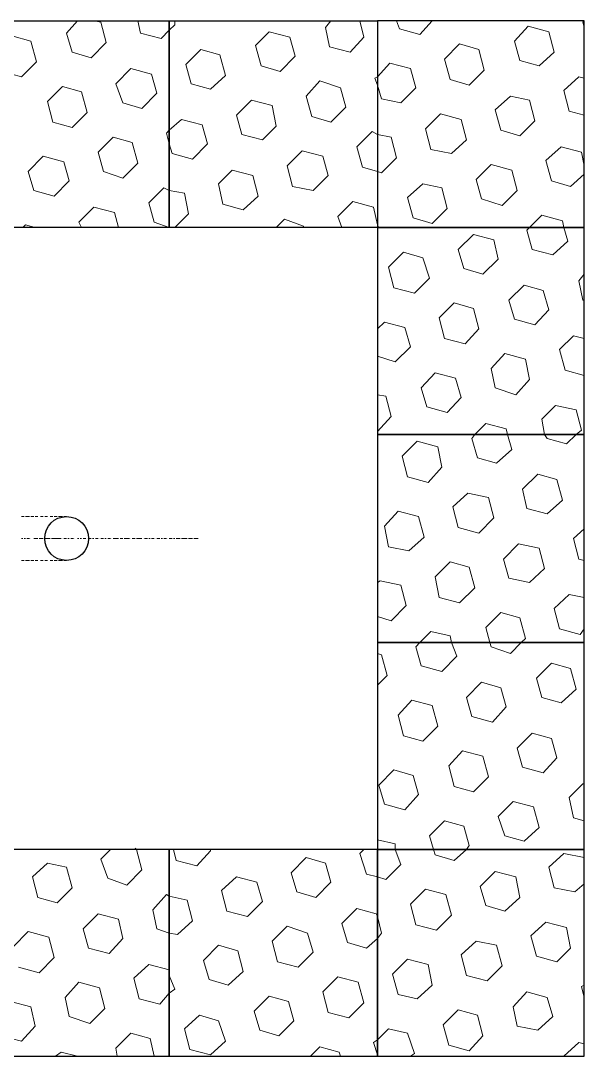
# Model space of a CAD drawing. Header units: millimetres. Extents: x 2928 to 3112, y 1220 to 1280.
# Drawn here: x 3099 to 3100.361, y 1260.737 to 1263.237 of the extents above; entities that cross this region are included whole.
import ezdxf

# ---------------------------------------------------------------- set-up
doc = ezdxf.new("R2010")
doc.units = ezdxf.units.MM

msp = doc.modelspace()

# ---------------------------------------------------------------- linework, layer by layer
at = {"color": 7, "linetype": 'Continuous', "lineweight": -2, "true_color": 0x000007}
for points in [[(3098.85953, 1263.23736), (3099.35903, 1263.23736), (3099.35903, 1262.73786), (3098.85953, 1262.73786)], [(3099.35903, 1263.23736), (3099.86185, 1263.23736), (3099.86185, 1262.73786), (3099.35903, 1262.73786)], [(3099.86185, 1262.73786), (3100.36135, 1262.73786), (3100.36135, 1263.23736), (3099.86185, 1263.23736)], [(3099.86185, 1262.23835), (3100.36135, 1262.23835), (3100.36135, 1262.73786), (3099.86185, 1262.73786)], [(3099.86185, 1261.73554), (3100.36135, 1261.73554), (3100.36135, 1262.23835), (3099.86185, 1262.23835)], [(3099.86185, 1261.23604), (3100.36135, 1261.23604), (3100.36135, 1261.73554), (3099.86185, 1261.73554)], [(3098.85953, 1260.73653), (3099.35903, 1260.73653), (3099.35903, 1261.23604), (3098.85953, 1261.23604)], [(3099.35903, 1260.73653), (3099.86185, 1260.73653), (3099.86185, 1261.23604), (3099.35903, 1261.23604)], [(3099.86185, 1260.73653), (3100.36135, 1260.73653), (3100.36135, 1261.23604), (3099.86185, 1261.23604)]]:
    msp.add_lwpolyline(points, close=True, dxfattribs=at)
at = {"color": 9, "linetype": 'Continuous', "lineweight": 5, "true_color": 0xbababa}
for points in [[(3099.11093, 1263.20759), (3099.1374, 1263.23736), (3099.1374, 1263.23736)], [(3099.19363, 1263.23405), (3099.17709, 1263.23736), (3099.17709, 1263.23736)], [(3099.20687, 1263.18443), (3099.19363, 1263.23405), (3099.19363, 1263.23405)], [(3099.28957, 1263.20759), (3099.28295, 1263.23736), (3099.28295, 1263.23736)], [(3099.35903, 1263.21421), (3099.37226, 1263.22744), (3099.37226, 1263.22744)], [(3099.37226, 1263.22744), (3099.37226, 1263.23736), (3099.37226, 1263.23736)], [(3099.73614, 1263.22082), (3099.74937, 1263.23736), (3099.74937, 1263.23736)], [(3099.74607, 1263.17451), (3099.73614, 1263.22082), (3099.73614, 1263.22082)], [(3099.82877, 1263.19767), (3099.81884, 1263.23736), (3099.81884, 1263.23736)], [(3099.91477, 1263.21751), (3099.90816, 1263.23736), (3099.90816, 1263.23736)], [(3099.96439, 1263.20428), (3099.99416, 1263.23736), (3099.99416, 1263.23736)], [(3100.19264, 1263.18774), (3100.22572, 1263.22413), (3100.22572, 1263.22413)], [(3100.27534, 1263.2109), (3100.22572, 1263.22413), (3100.22572, 1263.22413)], [(3100.35804, 1263.23405), (3100.36135, 1263.23736), (3100.36135, 1263.23736)], [(3100.36135, 1263.22082), (3100.35804, 1263.23405), (3100.35804, 1263.23405)], [(3099.02493, 1263.18774), (3098.97862, 1263.20097), (3098.97862, 1263.20097)], [(3099.12417, 1263.16128), (3099.11093, 1263.20759), (3099.11093, 1263.20759)], [(3099.33919, 1263.19436), (3099.28957, 1263.20759), (3099.28957, 1263.20759)], [(3099.33919, 1263.19436), (3099.35903, 1263.21421), (3099.35903, 1263.21421)], [(3099.56744, 1263.17782), (3099.60052, 1263.2109), (3099.60052, 1263.2109)], [(3099.65013, 1263.19767), (3099.60052, 1263.2109), (3099.60052, 1263.2109)], [(3099.66337, 1263.15135), (3099.65013, 1263.19767), (3099.65013, 1263.19767)], [(3099.79569, 1263.16128), (3099.82877, 1263.19767), (3099.82877, 1263.19767)], [(3099.96439, 1263.20428), (3099.91477, 1263.21751), (3099.91477, 1263.21751)], [(3100.28857, 1263.16128), (3100.27534, 1263.2109), (3100.27534, 1263.2109)], [(3099.03816, 1263.13812), (3099.02493, 1263.18774), (3099.02493, 1263.18774)], [(3099.17048, 1263.14805), (3099.20687, 1263.18443), (3099.20687, 1263.18443)], [(3099.58067, 1263.1282), (3099.56744, 1263.17782), (3099.56744, 1263.17782)], [(3099.79569, 1263.16128), (3099.74607, 1263.17451), (3099.74607, 1263.17451)], [(3100.02394, 1263.14474), (3100.06032, 1263.18113), (3100.06032, 1263.18113)], [(3100.10664, 1263.16789), (3100.06032, 1263.18113), (3100.06032, 1263.18113)], [(3100.20587, 1263.14143), (3100.19264, 1263.18774), (3100.19264, 1263.18774)], [(3099.17048, 1263.14805), (3099.12417, 1263.16128), (3099.12417, 1263.16128)], [(3099.39873, 1263.13151), (3099.43512, 1263.16789), (3099.43512, 1263.16789)], [(3099.48143, 1263.15466), (3099.43512, 1263.16789), (3099.43512, 1263.16789)], [(3099.49466, 1263.10504), (3099.48143, 1263.15466), (3099.48143, 1263.15466)], [(3099.62698, 1263.11497), (3099.66337, 1263.15135), (3099.66337, 1263.15135)], [(3100.03717, 1263.09512), (3100.02394, 1263.14474), (3100.02394, 1263.14474)], [(3100.11987, 1263.11827), (3100.10664, 1263.16789), (3100.10664, 1263.16789)], [(3100.25219, 1263.1282), (3100.28857, 1263.16128), (3100.28857, 1263.16128)], [(3099.00177, 1263.10173), (3099.03816, 1263.13812), (3099.03816, 1263.13812)], [(3099.23002, 1263.08519), (3099.26641, 1263.12158), (3099.26641, 1263.12158)], [(3099.31603, 1263.10835), (3099.26641, 1263.12158), (3099.26641, 1263.12158)], [(3099.41196, 1263.08519), (3099.39873, 1263.13151), (3099.39873, 1263.13151)], [(3099.62698, 1263.11497), (3099.58067, 1263.1282), (3099.58067, 1263.1282)], [(3099.86185, 1263.10173), (3099.89162, 1263.13481), (3099.89162, 1263.13481)], [(3099.94124, 1263.12158), (3099.89162, 1263.13481), (3099.89162, 1263.13481)], [(3099.95447, 1263.07527), (3099.94124, 1263.12158), (3099.94124, 1263.12158)], [(3100.25219, 1263.1282), (3100.20587, 1263.14143), (3100.20587, 1263.14143)], [(3099.00177, 1263.10173), (3098.95546, 1263.11497), (3098.95546, 1263.11497)], [(3099.32926, 1263.06204), (3099.31603, 1263.10835), (3099.31603, 1263.10835)], [(3099.45827, 1263.07196), (3099.49466, 1263.10504), (3099.49466, 1263.10504)], [(3099.85523, 1263.09843), (3099.86185, 1263.10173), (3099.86185, 1263.10173)], [(3099.86185, 1263.08189), (3099.85523, 1263.09843), (3099.85523, 1263.09843)], [(3100.08348, 1263.08189), (3100.03717, 1263.09512), (3100.03717, 1263.09512)], [(3100.08348, 1263.08189), (3100.11987, 1263.11827), (3100.11987, 1263.11827)], [(3100.31173, 1263.06865), (3100.34812, 1263.10173), (3100.34812, 1263.10173)], [(3100.36135, 1263.09843), (3100.34812, 1263.10173), (3100.34812, 1263.10173)], [(3099.06462, 1263.04219), (3099.10101, 1263.07858), (3099.10101, 1263.07858)], [(3099.14732, 1263.06535), (3099.10101, 1263.07858), (3099.10101, 1263.07858)], [(3099.24656, 1263.03888), (3099.23002, 1263.08519), (3099.23002, 1263.08519)], [(3099.45827, 1263.07196), (3099.41196, 1263.08519), (3099.41196, 1263.08519)], [(3099.68983, 1263.05542), (3099.72291, 1263.09181), (3099.72291, 1263.09181)], [(3099.77253, 1263.07527), (3099.72291, 1263.09181), (3099.72291, 1263.09181)], [(3099.78576, 1263.02896), (3099.77253, 1263.07527), (3099.77253, 1263.07527)], [(3099.87177, 1263.04881), (3099.86185, 1263.08189), (3099.86185, 1263.08189)], [(3099.91808, 1263.03888), (3099.95447, 1263.07527), (3099.95447, 1263.07527)], [(3099.16055, 1263.01573), (3099.14732, 1263.06535), (3099.14732, 1263.06535)], [(3099.29287, 1263.02565), (3099.32926, 1263.06204), (3099.32926, 1263.06204)], [(3099.52112, 1263.00911), (3099.55751, 1263.0455), (3099.55751, 1263.0455)], [(3099.60713, 1263.03227), (3099.55751, 1263.0455), (3099.55751, 1263.0455)], [(3099.70306, 1263.0058), (3099.68983, 1263.05542), (3099.68983, 1263.05542)], [(3099.91808, 1263.03888), (3099.87177, 1263.04881), (3099.87177, 1263.04881)], [(3100.14633, 1263.02234), (3100.18272, 1263.05542), (3100.18272, 1263.05542)], [(3100.22903, 1263.0455), (3100.18272, 1263.05542), (3100.18272, 1263.05542)], [(3100.24226, 1262.99588), (3100.22903, 1263.0455), (3100.22903, 1263.0455)], [(3100.32496, 1263.01904), (3100.31173, 1263.06865), (3100.31173, 1263.06865)], [(3099.07785, 1262.99257), (3099.06462, 1263.04219), (3099.06462, 1263.04219)], [(3099.29287, 1263.02565), (3099.24656, 1263.03888), (3099.24656, 1263.03888)], [(3099.61706, 1262.98265), (3099.60713, 1263.03227), (3099.60713, 1263.03227)], [(3099.74937, 1262.99257), (3099.78576, 1263.02896), (3099.78576, 1263.02896)], [(3100.15956, 1262.97272), (3100.14633, 1263.02234), (3100.14633, 1263.02234)], [(3099.12417, 1262.97934), (3099.16055, 1263.01573), (3099.16055, 1263.01573)], [(3099.35903, 1262.97272), (3099.3888, 1262.99919), (3099.3888, 1262.99919)], [(3099.43842, 1262.98596), (3099.3888, 1262.99919), (3099.3888, 1262.99919)], [(3099.53436, 1262.9628), (3099.52112, 1263.00911), (3099.52112, 1263.00911)], [(3099.74937, 1262.99257), (3099.70306, 1263.0058), (3099.70306, 1263.0058)], [(3099.97762, 1262.97603), (3100.01401, 1263.01242), (3100.01401, 1263.01242)], [(3100.06363, 1262.99919), (3100.01401, 1263.01242), (3100.01401, 1263.01242)], [(3100.07686, 1262.94957), (3100.06363, 1262.99919), (3100.06363, 1262.99919)], [(3100.20587, 1262.95949), (3100.24226, 1262.99588), (3100.24226, 1262.99588)], [(3100.36135, 1263.00911), (3100.32496, 1263.01904), (3100.32496, 1263.01904)], [(3099.12417, 1262.97934), (3099.07785, 1262.99257), (3099.07785, 1262.99257)], [(3099.35242, 1262.96611), (3099.35903, 1262.97272), (3099.35903, 1262.97272)], [(3099.45166, 1262.93964), (3099.43842, 1262.98596), (3099.43842, 1262.98596)], [(3099.58398, 1262.94957), (3099.61706, 1262.98265), (3099.61706, 1262.98265)], [(3099.81223, 1262.93303), (3099.84861, 1262.96942), (3099.84861, 1262.96942)], [(3099.86185, 1262.9628), (3099.84861, 1262.96942), (3099.84861, 1262.96942)], [(3099.99086, 1262.92641), (3099.97762, 1262.97603), (3099.97762, 1262.97603)], [(3100.20587, 1262.95949), (3100.15956, 1262.97272), (3100.15956, 1262.97272)], [(3099.18702, 1262.9198), (3099.22341, 1262.95618), (3099.22341, 1262.95618)], [(3099.26972, 1262.94295), (3099.22341, 1262.95618), (3099.22341, 1262.95618)], [(3099.35903, 1262.93964), (3099.35242, 1262.96611), (3099.35242, 1262.96611)], [(3099.58398, 1262.94957), (3099.53436, 1262.9628), (3099.53436, 1262.9628)], [(3099.89493, 1262.95618), (3099.86185, 1262.9628), (3099.86185, 1262.9628)], [(3099.90816, 1262.90656), (3099.89493, 1262.95618), (3099.89493, 1262.95618)], [(3100.04048, 1262.91649), (3100.07686, 1262.94957), (3100.07686, 1262.94957)], [(3099.20025, 1262.87348), (3099.18702, 1262.9198), (3099.18702, 1262.9198)], [(3099.28295, 1262.89333), (3099.26972, 1262.94295), (3099.26972, 1262.94295)], [(3099.36565, 1262.91649), (3099.35903, 1262.93964), (3099.35903, 1262.93964)], [(3099.41527, 1262.90326), (3099.45166, 1262.93964), (3099.45166, 1262.93964)], [(3099.64352, 1262.88672), (3099.67991, 1262.9231), (3099.67991, 1262.9231)], [(3099.72953, 1262.90987), (3099.67991, 1262.9231), (3099.67991, 1262.9231)], [(3099.82546, 1262.88341), (3099.81223, 1262.93303), (3099.81223, 1262.93303)], [(3100.04048, 1262.91649), (3099.99086, 1262.92641), (3099.99086, 1262.92641)], [(3100.26873, 1262.89995), (3100.30511, 1262.93303), (3100.30511, 1262.93303)], [(3100.35473, 1262.9198), (3100.30511, 1262.93303), (3100.30511, 1262.93303)], [(3100.36135, 1262.88672), (3100.35473, 1262.9198), (3100.35473, 1262.9198)], [(3099.01831, 1262.87348), (3099.0547, 1262.90987), (3099.0547, 1262.90987)], [(3099.10432, 1262.89664), (3099.0547, 1262.90987), (3099.0547, 1262.90987)], [(3099.11755, 1262.85033), (3099.10432, 1262.89664), (3099.10432, 1262.89664)], [(3099.41527, 1262.90326), (3099.36565, 1262.91649), (3099.36565, 1262.91649)], [(3099.74276, 1262.86356), (3099.72953, 1262.90987), (3099.72953, 1262.90987)], [(3099.87177, 1262.87018), (3099.90816, 1262.90656), (3099.90816, 1262.90656)], [(3100.28196, 1262.85033), (3100.26873, 1262.89995), (3100.26873, 1262.89995)], [(3099.03154, 1262.82717), (3099.01831, 1262.87348), (3099.01831, 1262.87348)], [(3099.24656, 1262.85694), (3099.20025, 1262.87348), (3099.20025, 1262.87348)], [(3099.24656, 1262.85694), (3099.28295, 1262.89333), (3099.28295, 1262.89333)], [(3099.47812, 1262.84371), (3099.5112, 1262.87679), (3099.5112, 1262.87679)], [(3099.56082, 1262.86356), (3099.5112, 1262.87679), (3099.5112, 1262.87679)], [(3099.65675, 1262.8371), (3099.64352, 1262.88672), (3099.64352, 1262.88672)], [(3099.86185, 1262.87348), (3099.82546, 1262.88341), (3099.82546, 1262.88341)], [(3099.87177, 1262.87018), (3099.86185, 1262.87348), (3099.86185, 1262.87348)], [(3100.10002, 1262.85364), (3100.13641, 1262.89002), (3100.13641, 1262.89002)], [(3100.18603, 1262.87679), (3100.13641, 1262.89002), (3100.13641, 1262.89002)], [(3100.19926, 1262.82717), (3100.18603, 1262.87679), (3100.18603, 1262.87679)], [(3099.08116, 1262.81394), (3099.11755, 1262.85033), (3099.11755, 1262.85033)], [(3099.57405, 1262.81394), (3099.56082, 1262.86356), (3099.56082, 1262.86356)], [(3099.70637, 1262.82717), (3099.74276, 1262.86356), (3099.74276, 1262.86356)], [(3100.11325, 1262.80732), (3100.10002, 1262.85364), (3100.10002, 1262.85364)], [(3100.32827, 1262.8371), (3100.28196, 1262.85033), (3100.28196, 1262.85033)], [(3100.32827, 1262.8371), (3100.36135, 1262.86687), (3100.36135, 1262.86687)], [(3099.08116, 1262.81394), (3099.03154, 1262.82717), (3099.03154, 1262.82717)], [(3099.30941, 1262.7974), (3099.3458, 1262.83379), (3099.3458, 1262.83379)], [(3099.35903, 1262.82717), (3099.3458, 1262.83379), (3099.3458, 1262.83379)], [(3099.39542, 1262.82056), (3099.35903, 1262.82717), (3099.35903, 1262.82717)], [(3099.40534, 1262.77094), (3099.39542, 1262.82056), (3099.39542, 1262.82056)], [(3099.48804, 1262.79409), (3099.47812, 1262.84371), (3099.47812, 1262.84371)], [(3099.70637, 1262.82717), (3099.65675, 1262.8371), (3099.65675, 1262.8371)], [(3099.93462, 1262.81063), (3099.97101, 1262.84371), (3099.97101, 1262.84371)], [(3100.01732, 1262.83379), (3099.97101, 1262.84371), (3099.97101, 1262.84371)], [(3100.03055, 1262.78417), (3100.01732, 1262.83379), (3100.01732, 1262.83379)], [(3100.16287, 1262.79078), (3100.19926, 1262.82717), (3100.19926, 1262.82717)], [(3099.32265, 1262.75109), (3099.30941, 1262.7974), (3099.30941, 1262.7974)], [(3099.53766, 1262.78086), (3099.57405, 1262.81394), (3099.57405, 1262.81394)], [(3099.76591, 1262.76432), (3099.8023, 1262.80071), (3099.8023, 1262.80071)], [(3099.85192, 1262.78748), (3099.8023, 1262.80071), (3099.8023, 1262.80071)], [(3099.94785, 1262.76101), (3099.93462, 1262.81063), (3099.93462, 1262.81063)], [(3100.16287, 1262.79078), (3100.11325, 1262.80732), (3100.11325, 1262.80732)], [(3099.14071, 1262.75109), (3099.17709, 1262.78748), (3099.17709, 1262.78748)], [(3099.22671, 1262.77425), (3099.17709, 1262.78748), (3099.17709, 1262.78748)], [(3099.23664, 1262.73786), (3099.22671, 1262.77425), (3099.22671, 1262.77425)], [(3099.37226, 1262.73786), (3099.40534, 1262.77094), (3099.40534, 1262.77094)], [(3099.53766, 1262.78086), (3099.48804, 1262.79409), (3099.48804, 1262.79409)], [(3099.86185, 1262.74447), (3099.85192, 1262.78748), (3099.85192, 1262.78748)], [(3099.99416, 1262.74778), (3100.03055, 1262.78417), (3100.03055, 1262.78417)], [(3099.00508, 1262.73786), (3099.0117, 1262.74447), (3099.0117, 1262.74447)], [(3099.03485, 1262.73786), (3099.0117, 1262.74447), (3099.0117, 1262.74447)], [(3099.14732, 1262.73786), (3099.14071, 1262.75109), (3099.14071, 1262.75109)], [(3099.35903, 1262.73786), (3099.32265, 1262.75109), (3099.32265, 1262.75109)], [(3099.61706, 1262.73786), (3099.6369, 1262.75771), (3099.6369, 1262.75771)], [(3099.68321, 1262.74117), (3099.6369, 1262.75771), (3099.6369, 1262.75771)], [(3099.77584, 1262.73786), (3099.76591, 1262.76432), (3099.76591, 1262.76432)], [(3099.86515, 1262.73786), (3099.86185, 1262.74447), (3099.86185, 1262.74447)], [(3099.99416, 1262.74778), (3099.94785, 1262.76101), (3099.94785, 1262.76101)], [(3100.22903, 1262.73786), (3100.2588, 1262.76763), (3100.2588, 1262.76763)], [(3100.30842, 1262.7544), (3100.2588, 1262.76763), (3100.2588, 1262.76763)], [(3100.31173, 1262.73786), (3100.30842, 1262.7544), (3100.30842, 1262.7544)], [(3099.36896, 1262.73786), (3099.35903, 1262.73786), (3099.35903, 1262.73786)], [(3099.68321, 1262.73786), (3099.68321, 1262.74117), (3099.68321, 1262.74117)], [(3099.86185, 1262.73786), (3099.85854, 1262.73786), (3099.85854, 1262.73786)], [(3099.86185, 1262.73786), (3099.86515, 1262.73786), (3099.86515, 1262.73786)], [(3100.05702, 1262.68493), (3100.0934, 1262.72132), (3100.0934, 1262.72132)], [(3100.14302, 1262.70809), (3100.0934, 1262.72132), (3100.0934, 1262.72132)], [(3100.22241, 1262.73124), (3100.22903, 1262.73786), (3100.22903, 1262.73786)], [(3100.23565, 1262.68493), (3100.22241, 1262.73124), (3100.22241, 1262.73124)], [(3100.32165, 1262.70478), (3100.31173, 1262.73786), (3100.31173, 1262.73786)], [(3100.15295, 1262.66177), (3100.14302, 1262.70809), (3100.14302, 1262.70809)], [(3100.28527, 1262.6717), (3100.32165, 1262.70478), (3100.32165, 1262.70478)], [(3099.88831, 1262.64193), (3099.9247, 1262.67831), (3099.9247, 1262.67831)], [(3099.97101, 1262.66508), (3099.9247, 1262.67831), (3099.9247, 1262.67831)], [(3100.07025, 1262.63862), (3100.05702, 1262.68493), (3100.05702, 1262.68493)], [(3100.28527, 1262.6717), (3100.23565, 1262.68493), (3100.23565, 1262.68493)], [(3099.98755, 1262.61546), (3099.97101, 1262.66508), (3099.97101, 1262.66508)], [(3100.11656, 1262.62539), (3100.15295, 1262.66177), (3100.15295, 1262.66177)], [(3099.90154, 1262.59231), (3099.88831, 1262.64193), (3099.88831, 1262.64193)], [(3100.11656, 1262.62539), (3100.07025, 1262.63862), (3100.07025, 1262.63862)], [(3100.34812, 1262.60885), (3100.36135, 1262.62539), (3100.36135, 1262.62539)], [(3099.95116, 1262.57907), (3099.98755, 1262.61546), (3099.98755, 1262.61546)], [(3100.17941, 1262.56253), (3100.2158, 1262.59892), (3100.2158, 1262.59892)], [(3100.26211, 1262.58569), (3100.2158, 1262.59892), (3100.2158, 1262.59892)], [(3100.35804, 1262.56253), (3100.34812, 1262.60885), (3100.34812, 1262.60885)], [(3099.95116, 1262.57907), (3099.90154, 1262.59231), (3099.90154, 1262.59231)], [(3100.27534, 1262.53938), (3100.26211, 1262.58569), (3100.26211, 1262.58569)], [(3100.0107, 1262.51953), (3100.04709, 1262.55592), (3100.04709, 1262.55592)], [(3100.0934, 1262.54269), (3100.04709, 1262.55592), (3100.04709, 1262.55592)], [(3100.19264, 1262.51622), (3100.17941, 1262.56253), (3100.17941, 1262.56253)], [(3100.36135, 1262.56253), (3100.35804, 1262.56253), (3100.35804, 1262.56253)], [(3100.02394, 1262.46991), (3100.0107, 1262.51953), (3100.0107, 1262.51953)], [(3100.10664, 1262.49307), (3100.0934, 1262.54269), (3100.0934, 1262.54269)], [(3100.24226, 1262.50299), (3100.27534, 1262.53938), (3100.27534, 1262.53938)], [(3099.86185, 1262.49307), (3099.87839, 1262.50961), (3099.87839, 1262.50961)], [(3099.928, 1262.49637), (3099.87839, 1262.50961), (3099.87839, 1262.50961)], [(3099.94124, 1262.45006), (3099.928, 1262.49637), (3099.928, 1262.49637)], [(3100.24226, 1262.50299), (3100.19264, 1262.51622), (3100.19264, 1262.51622)], [(3100.07356, 1262.45668), (3100.02394, 1262.46991), (3100.02394, 1262.46991)], [(3100.07356, 1262.45668), (3100.10664, 1262.49307), (3100.10664, 1262.49307)], [(3100.30181, 1262.44345), (3100.33489, 1262.47653), (3100.33489, 1262.47653)], [(3100.36135, 1262.46991), (3100.33489, 1262.47653), (3100.33489, 1262.47653)], [(3099.90485, 1262.41368), (3099.94124, 1262.45006), (3099.94124, 1262.45006)], [(3099.90485, 1262.41368), (3099.86185, 1262.42691), (3099.86185, 1262.42691)], [(3100.13641, 1262.39714), (3100.16949, 1262.43352), (3100.16949, 1262.43352)], [(3100.21911, 1262.42029), (3100.16949, 1262.43352), (3100.16949, 1262.43352)], [(3100.22903, 1262.37067), (3100.21911, 1262.42029), (3100.21911, 1262.42029)], [(3100.31504, 1262.39383), (3100.30181, 1262.44345), (3100.30181, 1262.44345)], [(3100.14633, 1262.35082), (3100.13641, 1262.39714), (3100.13641, 1262.39714)], [(3099.9677, 1262.35082), (3100.00078, 1262.38721), (3100.00078, 1262.38721)], [(3100.0504, 1262.37398), (3100.00078, 1262.38721), (3100.00078, 1262.38721)], [(3100.06363, 1262.32767), (3100.0504, 1262.37398), (3100.0504, 1262.37398)], [(3100.19595, 1262.33428), (3100.22903, 1262.37067), (3100.22903, 1262.37067)], [(3100.36135, 1262.3806), (3100.31504, 1262.39383), (3100.31504, 1262.39383)], [(3099.98093, 1262.30451), (3099.9677, 1262.35082), (3099.9677, 1262.35082)], [(3100.19595, 1262.33428), (3100.14633, 1262.35082), (3100.14633, 1262.35082)], [(3099.88169, 1262.33098), (3099.86185, 1262.33428), (3099.86185, 1262.33428)], [(3099.89493, 1262.28136), (3099.88169, 1262.33098), (3099.88169, 1262.33098)], [(3100.03055, 1262.29128), (3100.06363, 1262.32767), (3100.06363, 1262.32767)], [(3100.03055, 1262.29128), (3099.98093, 1262.30451), (3099.98093, 1262.30451)], [(3100.2588, 1262.27474), (3100.29188, 1262.30782), (3100.29188, 1262.30782)], [(3100.3415, 1262.2979), (3100.29188, 1262.30782), (3100.29188, 1262.30782)], [(3100.35473, 1262.24828), (3100.3415, 1262.2979), (3100.3415, 1262.2979)], [(3099.86185, 1262.24497), (3099.89493, 1262.28136), (3099.89493, 1262.28136)], [(3100.26542, 1262.23835), (3100.2588, 1262.27474), (3100.2588, 1262.27474)], [(3100.09671, 1262.23835), (3100.12318, 1262.26482), (3100.12318, 1262.26482)], [(3100.1728, 1262.25158), (3100.12318, 1262.26482), (3100.12318, 1262.26482)], [(3100.1761, 1262.23835), (3100.1728, 1262.25158), (3100.1728, 1262.25158)], [(3100.3415, 1262.23835), (3100.35473, 1262.24828), (3100.35473, 1262.24828)], [(3099.92139, 1262.18543), (3099.95778, 1262.22181), (3099.95778, 1262.22181)], [(3100.0074, 1262.20858), (3099.95778, 1262.22181), (3099.95778, 1262.22181)], [(3100.0901, 1262.22843), (3100.09671, 1262.23835), (3100.09671, 1262.23835)], [(3100.10333, 1262.18212), (3100.0901, 1262.22843), (3100.0901, 1262.22843)], [(3100.18603, 1262.20197), (3100.1761, 1262.23835), (3100.1761, 1262.23835)], [(3100.27203, 1262.22843), (3100.26542, 1262.23835), (3100.26542, 1262.23835)], [(3100.31835, 1262.2152), (3100.27203, 1262.22843), (3100.27203, 1262.22843)], [(3100.31835, 1262.2152), (3100.3415, 1262.23835), (3100.3415, 1262.23835)], [(3100.01732, 1262.15896), (3100.0074, 1262.20858), (3100.0074, 1262.20858)], [(3100.14964, 1262.16889), (3100.18603, 1262.20197), (3100.18603, 1262.20197)], [(3099.93462, 1262.13581), (3099.92139, 1262.18543), (3099.92139, 1262.18543)], [(3100.14964, 1262.16889), (3100.10333, 1262.18212), (3100.10333, 1262.18212)], [(3099.98424, 1262.12257), (3100.01732, 1262.15896), (3100.01732, 1262.15896)], [(3099.98424, 1262.12257), (3099.93462, 1262.13581), (3099.93462, 1262.13581)], [(3100.21249, 1262.10603), (3100.24888, 1262.14242), (3100.24888, 1262.14242)], [(3100.29519, 1262.12919), (3100.24888, 1262.14242), (3100.24888, 1262.14242)], [(3100.30842, 1262.07957), (3100.29519, 1262.12919), (3100.29519, 1262.12919)], [(3100.04378, 1262.06303), (3100.08017, 1262.09611), (3100.08017, 1262.09611)], [(3100.12979, 1262.08619), (3100.08017, 1262.09611), (3100.08017, 1262.09611)], [(3100.22241, 1262.05972), (3100.21249, 1262.10603), (3100.21249, 1262.10603)], [(3100.14302, 1262.03657), (3100.12979, 1262.08619), (3100.12979, 1262.08619)], [(3100.27203, 1262.04649), (3100.30842, 1262.07957), (3100.30842, 1262.07957)], [(3099.87839, 1262.01672), (3099.91147, 1262.05311), (3099.91147, 1262.05311)], [(3099.96108, 1262.03987), (3099.91147, 1262.05311), (3099.91147, 1262.05311)], [(3100.05702, 1262.01341), (3100.04378, 1262.06303), (3100.04378, 1262.06303)], [(3100.27203, 1262.04649), (3100.22241, 1262.05972), (3100.22241, 1262.05972)], [(3099.97432, 1261.99025), (3099.96108, 1262.03987), (3099.96108, 1262.03987)], [(3100.10664, 1262.00018), (3100.14302, 1262.03657), (3100.14302, 1262.03657)], [(3099.88831, 1261.9671), (3099.87839, 1262.01672), (3099.87839, 1262.01672)], [(3100.10664, 1262.00018), (3100.05702, 1262.01341), (3100.05702, 1262.01341)], [(3100.33489, 1261.98695), (3100.36135, 1262.0101), (3100.36135, 1262.0101)], [(3099.93793, 1261.95717), (3099.97432, 1261.99025), (3099.97432, 1261.99025)], [(3100.16618, 1261.93733), (3100.20257, 1261.97371), (3100.20257, 1261.97371)], [(3100.25219, 1261.96379), (3100.20257, 1261.97371), (3100.20257, 1261.97371)], [(3100.34812, 1261.93733), (3100.33489, 1261.98695), (3100.33489, 1261.98695)], [(3099.93793, 1261.95717), (3099.88831, 1261.9671), (3099.88831, 1261.9671)], [(3100.26542, 1261.91417), (3100.25219, 1261.96379), (3100.25219, 1261.96379)], [(3100.00078, 1261.89432), (3100.03717, 1261.93071), (3100.03717, 1261.93071)], [(3100.08348, 1261.91748), (3100.03717, 1261.93071), (3100.03717, 1261.93071)], [(3100.17941, 1261.89102), (3100.16618, 1261.93733), (3100.16618, 1261.93733)], [(3100.36135, 1261.93402), (3100.34812, 1261.93733), (3100.34812, 1261.93733)], [(3100.0107, 1261.8447), (3100.00078, 1261.89432), (3100.00078, 1261.89432)], [(3100.09671, 1261.86786), (3100.08348, 1261.91748), (3100.08348, 1261.91748)], [(3100.22903, 1261.88109), (3100.26542, 1261.91417), (3100.26542, 1261.91417)], [(3099.86185, 1261.88109), (3099.86846, 1261.8844), (3099.86846, 1261.8844)], [(3099.91808, 1261.87448), (3099.86846, 1261.8844), (3099.86846, 1261.8844)], [(3099.93131, 1261.82486), (3099.91808, 1261.87448), (3099.91808, 1261.87448)], [(3100.22903, 1261.88109), (3100.17941, 1261.89102), (3100.17941, 1261.89102)], [(3100.06032, 1261.83147), (3100.0107, 1261.8447), (3100.0107, 1261.8447)], [(3100.06032, 1261.83147), (3100.09671, 1261.86786), (3100.09671, 1261.86786)], [(3100.28857, 1261.81824), (3100.32496, 1261.85132), (3100.32496, 1261.85132)], [(3100.36135, 1261.8447), (3100.32496, 1261.85132), (3100.32496, 1261.85132)], [(3099.89493, 1261.78847), (3099.93131, 1261.82486), (3099.93131, 1261.82486)], [(3099.89493, 1261.78847), (3099.86185, 1261.79839), (3099.86185, 1261.79839)], [(3100.12318, 1261.77193), (3100.15956, 1261.80832), (3100.15956, 1261.80832)], [(3100.20587, 1261.79508), (3100.15956, 1261.80832), (3100.15956, 1261.80832)], [(3100.21911, 1261.74546), (3100.20587, 1261.79508), (3100.20587, 1261.79508)], [(3100.30181, 1261.76862), (3100.28857, 1261.81824), (3100.28857, 1261.81824)], [(3100.1331, 1261.73554), (3100.12318, 1261.77193), (3100.12318, 1261.77193)], [(3099.96439, 1261.73554), (3099.99086, 1261.762), (3099.99086, 1261.762)], [(3100.03717, 1261.75208), (3099.99086, 1261.762), (3099.99086, 1261.762)], [(3100.04048, 1261.73554), (3100.03717, 1261.75208), (3100.03717, 1261.75208)], [(3100.20918, 1261.73554), (3100.21911, 1261.74546), (3100.21911, 1261.74546)], [(3100.35143, 1261.75539), (3100.30181, 1261.76862), (3100.30181, 1261.76862)], [(3100.35143, 1261.75539), (3100.36135, 1261.76862), (3100.36135, 1261.76862)], [(3099.95447, 1261.72562), (3099.96439, 1261.73554), (3099.96439, 1261.73554)], [(3099.9677, 1261.6793), (3099.95447, 1261.72562), (3099.95447, 1261.72562)], [(3100.05371, 1261.70246), (3100.04048, 1261.73554), (3100.04048, 1261.73554)], [(3100.13641, 1261.72562), (3100.1331, 1261.73554), (3100.1331, 1261.73554)], [(3100.18272, 1261.70908), (3100.13641, 1261.72562), (3100.13641, 1261.72562)], [(3100.18272, 1261.70908), (3100.20918, 1261.73554), (3100.20918, 1261.73554)], [(3099.87177, 1261.70577), (3099.86185, 1261.70908), (3099.86185, 1261.70908)], [(3099.885, 1261.65615), (3099.87177, 1261.70577), (3099.87177, 1261.70577)], [(3100.01732, 1261.66607), (3100.05371, 1261.70246), (3100.05371, 1261.70246)], [(3100.01732, 1261.66607), (3099.9677, 1261.6793), (3099.9677, 1261.6793)], [(3100.24557, 1261.64953), (3100.28196, 1261.68592), (3100.28196, 1261.68592)], [(3100.32827, 1261.67269), (3100.28196, 1261.68592), (3100.28196, 1261.68592)], [(3100.3415, 1261.62307), (3100.32827, 1261.67269), (3100.32827, 1261.67269)], [(3099.86185, 1261.63299), (3099.885, 1261.65615), (3099.885, 1261.65615)], [(3100.2588, 1261.60322), (3100.24557, 1261.64953), (3100.24557, 1261.64953)], [(3100.07686, 1261.60322), (3100.11325, 1261.63961), (3100.11325, 1261.63961)], [(3100.15956, 1261.62638), (3100.11325, 1261.63961), (3100.11325, 1261.63961)], [(3100.1728, 1261.58007), (3100.15956, 1261.62638), (3100.15956, 1261.62638)], [(3100.30511, 1261.58999), (3100.3415, 1261.62307), (3100.3415, 1261.62307)], [(3099.91147, 1261.56022), (3099.94454, 1261.59661), (3099.94454, 1261.59661)], [(3099.99416, 1261.58337), (3099.94454, 1261.59661), (3099.94454, 1261.59661)], [(3100.0901, 1261.55691), (3100.07686, 1261.60322), (3100.07686, 1261.60322)], [(3100.30511, 1261.58999), (3100.2588, 1261.60322), (3100.2588, 1261.60322)], [(3100.0074, 1261.53375), (3099.99416, 1261.58337), (3099.99416, 1261.58337)], [(3100.13972, 1261.54368), (3100.1728, 1261.58007), (3100.1728, 1261.58007)], [(3099.9247, 1261.5106), (3099.91147, 1261.56022), (3099.91147, 1261.56022)], [(3100.13972, 1261.54368), (3100.0901, 1261.55691), (3100.0901, 1261.55691)], [(3099.97101, 1261.49737), (3100.0074, 1261.53375), (3100.0074, 1261.53375)], [(3099.97101, 1261.49737), (3099.9247, 1261.5106), (3099.9247, 1261.5106)], [(3100.19926, 1261.48083), (3100.23565, 1261.51721), (3100.23565, 1261.51721)], [(3100.28196, 1261.50398), (3100.23565, 1261.51721), (3100.23565, 1261.51721)], [(3100.29519, 1261.45767), (3100.28196, 1261.50398), (3100.28196, 1261.50398)], [(3100.03386, 1261.43782), (3100.06694, 1261.47421), (3100.06694, 1261.47421)], [(3100.11656, 1261.46098), (3100.06694, 1261.47421), (3100.06694, 1261.47421)], [(3100.21249, 1261.43451), (3100.19926, 1261.48083), (3100.19926, 1261.48083)], [(3100.12979, 1261.41136), (3100.11656, 1261.46098), (3100.11656, 1261.46098)], [(3100.26211, 1261.42128), (3100.29519, 1261.45767), (3100.29519, 1261.45767)], [(3099.86515, 1261.39151), (3099.90154, 1261.4279), (3099.90154, 1261.4279)], [(3099.94785, 1261.41467), (3099.90154, 1261.4279), (3099.90154, 1261.4279)], [(3100.04709, 1261.3882), (3100.03386, 1261.43782), (3100.03386, 1261.43782)], [(3100.26211, 1261.42128), (3100.21249, 1261.43451), (3100.21249, 1261.43451)], [(3099.96108, 1261.36835), (3099.94785, 1261.41467), (3099.94785, 1261.41467)], [(3100.0934, 1261.37497), (3100.12979, 1261.41136), (3100.12979, 1261.41136)], [(3100.32496, 1261.36174), (3100.35804, 1261.39482), (3100.35804, 1261.39482)], [(3100.36135, 1261.39482), (3100.35804, 1261.39482), (3100.35804, 1261.39482)], [(3099.87839, 1261.3452), (3099.86515, 1261.39151), (3099.86515, 1261.39151)], [(3100.0934, 1261.37497), (3100.04709, 1261.3882), (3100.04709, 1261.3882)], [(3099.928, 1261.33197), (3099.87839, 1261.3452), (3099.87839, 1261.3452)], [(3099.928, 1261.33197), (3099.96108, 1261.36835), (3099.96108, 1261.36835)], [(3100.15295, 1261.31543), (3100.18934, 1261.35182), (3100.18934, 1261.35182)], [(3100.23895, 1261.33858), (3100.18934, 1261.35182), (3100.18934, 1261.35182)], [(3100.33489, 1261.31212), (3100.32496, 1261.36174), (3100.32496, 1261.36174)], [(3100.25219, 1261.28896), (3100.23895, 1261.33858), (3100.23895, 1261.33858)], [(3099.98755, 1261.26912), (3100.02394, 1261.3055), (3100.02394, 1261.3055)], [(3100.07025, 1261.29227), (3100.02394, 1261.3055), (3100.02394, 1261.3055)], [(3100.16949, 1261.26912), (3100.15295, 1261.31543), (3100.15295, 1261.31543)], [(3100.36135, 1261.3055), (3100.33489, 1261.31212), (3100.33489, 1261.31212)], [(3099.99747, 1261.23604), (3099.98755, 1261.26912), (3099.98755, 1261.26912)], [(3100.08348, 1261.24596), (3100.07025, 1261.29227), (3100.07025, 1261.29227)], [(3100.2158, 1261.25588), (3100.16949, 1261.26912), (3100.16949, 1261.26912)], [(3100.2158, 1261.25588), (3100.25219, 1261.28896), (3100.25219, 1261.28896)], [(3099.90485, 1261.24927), (3099.86185, 1261.25919), (3099.86185, 1261.25919)], [(3099.90485, 1261.23604), (3099.90485, 1261.24927), (3099.90485, 1261.24927)], [(3100.07686, 1261.23604), (3100.08348, 1261.24596), (3100.08348, 1261.24596)], [(3099.19363, 1261.21288), (3099.21679, 1261.23604), (3099.21679, 1261.23604)], [(3099.27964, 1261.23604), (3099.27633, 1261.23934), (3099.27633, 1261.23934)], [(3099.29287, 1261.18642), (3099.27964, 1261.23604), (3099.27964, 1261.23604)], [(3099.37557, 1261.20957), (3099.36896, 1261.23604), (3099.36896, 1261.23604)], [(3099.42519, 1261.19634), (3099.45827, 1261.23273), (3099.45827, 1261.23273)], [(3099.45827, 1261.23273), (3099.45827, 1261.23604), (3099.45827, 1261.23604)], [(3099.81884, 1261.22611), (3099.82877, 1261.23604), (3099.82877, 1261.23604)], [(3099.83538, 1261.17649), (3099.81884, 1261.22611), (3099.81884, 1261.22611)], [(3099.91808, 1261.19965), (3099.90485, 1261.23604), (3099.90485, 1261.23604)], [(3100.00078, 1261.2228), (3099.99747, 1261.23604), (3099.99747, 1261.23604)], [(3100.04709, 1261.20957), (3100.00078, 1261.2228), (3100.00078, 1261.2228)], [(3100.04709, 1261.20957), (3100.07686, 1261.23604), (3100.07686, 1261.23604)], [(3100.27534, 1261.19303), (3100.31173, 1261.22611), (3100.31173, 1261.22611)], [(3100.36135, 1261.21619), (3100.31173, 1261.22611), (3100.31173, 1261.22611)], [(3099.02824, 1261.16988), (3099.06462, 1261.20296), (3099.06462, 1261.20296)], [(3099.11093, 1261.19303), (3099.06462, 1261.20296), (3099.06462, 1261.20296)], [(3099.21017, 1261.16657), (3099.19363, 1261.21288), (3099.19363, 1261.21288)], [(3099.42519, 1261.19634), (3099.37557, 1261.20957), (3099.37557, 1261.20957)], [(3099.65344, 1261.1798), (3099.68983, 1261.21619), (3099.68983, 1261.21619)], [(3099.73614, 1261.20296), (3099.68983, 1261.21619), (3099.68983, 1261.21619)], [(3099.74937, 1261.15664), (3099.73614, 1261.20296), (3099.73614, 1261.20296)], [(3099.88169, 1261.16326), (3099.91808, 1261.19965), (3099.91808, 1261.19965)], [(3099.04147, 1261.12026), (3099.02824, 1261.16988), (3099.02824, 1261.16988)], [(3099.12417, 1261.14341), (3099.11093, 1261.19303), (3099.11093, 1261.19303)], [(3099.25649, 1261.15003), (3099.29287, 1261.18642), (3099.29287, 1261.18642)], [(3099.48474, 1261.1368), (3099.52112, 1261.16988), (3099.52112, 1261.16988)], [(3099.57074, 1261.15664), (3099.52112, 1261.16988), (3099.52112, 1261.16988)], [(3099.66667, 1261.13349), (3099.65344, 1261.1798), (3099.65344, 1261.1798)], [(3099.86185, 1261.16988), (3099.83538, 1261.17649), (3099.83538, 1261.17649)], [(3099.88169, 1261.16326), (3099.86185, 1261.16988), (3099.86185, 1261.16988)], [(3100.10994, 1261.14672), (3100.14633, 1261.18311), (3100.14633, 1261.18311)], [(3100.19595, 1261.16988), (3100.14633, 1261.18311), (3100.14633, 1261.18311)], [(3100.20587, 1261.12026), (3100.19595, 1261.16988), (3100.19595, 1261.16988)], [(3100.28857, 1261.14341), (3100.27534, 1261.19303), (3100.27534, 1261.19303)], [(3099.25649, 1261.15003), (3099.21017, 1261.16657), (3099.21017, 1261.16657)], [(3099.58398, 1261.11033), (3099.57074, 1261.15664), (3099.57074, 1261.15664)], [(3099.71299, 1261.12026), (3099.74937, 1261.15664), (3099.74937, 1261.15664)], [(3100.12318, 1261.10041), (3100.10994, 1261.14672), (3100.10994, 1261.14672)], [(3100.33819, 1261.13349), (3100.36135, 1261.15334), (3100.36135, 1261.15334)], [(3099.08778, 1261.10702), (3099.04147, 1261.12026), (3099.04147, 1261.12026)], [(3099.08778, 1261.10702), (3099.12417, 1261.14341), (3099.12417, 1261.14341)], [(3099.31934, 1261.09048), (3099.35242, 1261.12687), (3099.35242, 1261.12687)], [(3099.35903, 1261.12356), (3099.35242, 1261.12687), (3099.35242, 1261.12687)], [(3099.40204, 1261.11364), (3099.35903, 1261.12356), (3099.35903, 1261.12356)], [(3099.49797, 1261.08718), (3099.48474, 1261.1368), (3099.48474, 1261.1368)], [(3099.71299, 1261.12026), (3099.66667, 1261.13349), (3099.66667, 1261.13349)], [(3099.94124, 1261.10372), (3099.97762, 1261.1401), (3099.97762, 1261.1401)], [(3100.02724, 1261.12687), (3099.97762, 1261.1401), (3099.97762, 1261.1401)], [(3100.04048, 1261.07725), (3100.02724, 1261.12687), (3100.02724, 1261.12687)], [(3100.16949, 1261.08718), (3100.20587, 1261.12026), (3100.20587, 1261.12026)], [(3100.33819, 1261.13349), (3100.28857, 1261.14341), (3100.28857, 1261.14341)], [(3099.41527, 1261.06402), (3099.40204, 1261.11364), (3099.40204, 1261.11364)], [(3099.54759, 1261.07394), (3099.58398, 1261.11033), (3099.58398, 1261.11033)], [(3099.77584, 1261.05741), (3099.81223, 1261.09379), (3099.81223, 1261.09379)], [(3099.85854, 1261.08056), (3099.81223, 1261.09379), (3099.81223, 1261.09379)], [(3099.95447, 1261.0541), (3099.94124, 1261.10372), (3099.94124, 1261.10372)], [(3100.16949, 1261.08718), (3100.12318, 1261.10041), (3100.12318, 1261.10041)], [(3099.15063, 1261.04417), (3099.18702, 1261.08056), (3099.18702, 1261.08056)], [(3099.23664, 1261.06733), (3099.18702, 1261.08056), (3099.18702, 1261.08056)], [(3099.32926, 1261.04417), (3099.31934, 1261.09048), (3099.31934, 1261.09048)], [(3099.54759, 1261.07394), (3099.49797, 1261.08718), (3099.49797, 1261.08718)], [(3099.86185, 1261.07394), (3099.85854, 1261.08056), (3099.85854, 1261.08056)], [(3099.87177, 1261.03425), (3099.86185, 1261.07394), (3099.86185, 1261.07394)], [(3100.00409, 1261.04087), (3100.04048, 1261.07725), (3100.04048, 1261.07725)], [(3099.16386, 1260.99786), (3099.15063, 1261.04417), (3099.15063, 1261.04417)], [(3099.24656, 1261.02102), (3099.23664, 1261.06733), (3099.23664, 1261.06733)], [(3099.35903, 1261.03425), (3099.32926, 1261.04417), (3099.32926, 1261.04417)], [(3099.37888, 1261.03094), (3099.41527, 1261.06402), (3099.41527, 1261.06402)], [(3099.60713, 1261.0144), (3099.64352, 1261.05079), (3099.64352, 1261.05079)], [(3099.69314, 1261.03425), (3099.64352, 1261.05079), (3099.64352, 1261.05079)], [(3099.78907, 1261.01109), (3099.77584, 1261.05741), (3099.77584, 1261.05741)], [(3100.00409, 1261.04087), (3099.95447, 1261.0541), (3099.95447, 1261.0541)], [(3100.23234, 1261.02763), (3100.26873, 1261.06071), (3100.26873, 1261.06071)], [(3100.31835, 1261.04748), (3100.26873, 1261.06071), (3100.26873, 1261.06071)], [(3100.32827, 1260.99786), (3100.31835, 1261.04748), (3100.31835, 1261.04748)], [(3098.98192, 1261.00117), (3099.01831, 1261.03756), (3099.01831, 1261.03756)], [(3099.06793, 1261.02433), (3099.01831, 1261.03756), (3099.01831, 1261.03756)], [(3099.08116, 1260.97471), (3099.06793, 1261.02433), (3099.06793, 1261.02433)], [(3099.21348, 1260.98463), (3099.24656, 1261.02102), (3099.24656, 1261.02102)], [(3099.37888, 1261.03094), (3099.35903, 1261.03425), (3099.35903, 1261.03425)], [(3099.70637, 1260.98794), (3099.69314, 1261.03425), (3099.69314, 1261.03425)], [(3099.83538, 1260.99786), (3099.86185, 1261.02102), (3099.86185, 1261.02102)], [(3099.86185, 1261.02102), (3099.87177, 1261.03425), (3099.87177, 1261.03425)], [(3100.24557, 1260.97801), (3100.23234, 1261.02763), (3100.23234, 1261.02763)], [(3099.21348, 1260.98463), (3099.16386, 1260.99786), (3099.16386, 1260.99786)], [(3099.44173, 1260.96809), (3099.47812, 1261.00448), (3099.47812, 1261.00448)], [(3099.52443, 1260.99125), (3099.47812, 1261.00448), (3099.47812, 1261.00448)], [(3099.62036, 1260.96478), (3099.60713, 1261.0144), (3099.60713, 1261.0144)], [(3099.83538, 1260.99786), (3099.78907, 1261.01109), (3099.78907, 1261.01109)], [(3100.06363, 1260.98132), (3100.10002, 1261.0144), (3100.10002, 1261.0144)], [(3100.14964, 1261.00448), (3100.10002, 1261.0144), (3100.10002, 1261.0144)], [(3100.16287, 1260.95486), (3100.14964, 1261.00448), (3100.14964, 1261.00448)], [(3100.29519, 1260.96478), (3100.32827, 1260.99786), (3100.32827, 1260.99786)], [(3099.04478, 1260.93832), (3099.08116, 1260.97471), (3099.08116, 1260.97471)], [(3099.53766, 1260.94163), (3099.52443, 1260.99125), (3099.52443, 1260.99125)], [(3099.66998, 1260.95155), (3099.70637, 1260.98794), (3099.70637, 1260.98794)], [(3099.89823, 1260.93501), (3099.93462, 1260.9714), (3099.93462, 1260.9714)], [(3099.98424, 1260.95817), (3099.93462, 1260.9714), (3099.93462, 1260.9714)], [(3100.07686, 1260.9317), (3100.06363, 1260.98132), (3100.06363, 1260.98132)], [(3100.29519, 1260.96478), (3100.24557, 1260.97801), (3100.24557, 1260.97801)], [(3099.04478, 1260.93832), (3098.99516, 1260.95155), (3098.99516, 1260.95155)], [(3099.27303, 1260.92509), (3099.30941, 1260.95817), (3099.30941, 1260.95817)], [(3099.35903, 1260.94493), (3099.30941, 1260.95817), (3099.30941, 1260.95817)], [(3099.35903, 1260.9317), (3099.35903, 1260.94493), (3099.35903, 1260.94493)], [(3099.45496, 1260.92178), (3099.44173, 1260.96809), (3099.44173, 1260.96809)], [(3099.66998, 1260.95155), (3099.62036, 1260.96478), (3099.62036, 1260.96478)], [(3099.99416, 1260.90855), (3099.98424, 1260.95817), (3099.98424, 1260.95817)], [(3100.12648, 1260.91847), (3100.16287, 1260.95486), (3100.16287, 1260.95486)], [(3099.28626, 1260.87547), (3099.27303, 1260.92509), (3099.27303, 1260.92509)], [(3099.37226, 1260.89862), (3099.35903, 1260.9317), (3099.35903, 1260.9317)], [(3099.50128, 1260.90855), (3099.45496, 1260.92178), (3099.45496, 1260.92178)], [(3099.50128, 1260.90855), (3099.53766, 1260.94163), (3099.53766, 1260.94163)], [(3099.72953, 1260.89201), (3099.76591, 1260.92839), (3099.76591, 1260.92839)], [(3099.81553, 1260.91516), (3099.76591, 1260.92839), (3099.76591, 1260.92839)], [(3099.91147, 1260.88539), (3099.89823, 1260.93501), (3099.89823, 1260.93501)], [(3100.12648, 1260.91847), (3100.07686, 1260.9317), (3100.07686, 1260.9317)], [(3099.10763, 1260.87877), (3099.14071, 1260.91516), (3099.14071, 1260.91516)], [(3099.19033, 1260.90193), (3099.14071, 1260.91516), (3099.14071, 1260.91516)], [(3099.20356, 1260.85231), (3099.19033, 1260.90193), (3099.19033, 1260.90193)], [(3099.35903, 1260.8887), (3099.37226, 1260.89862), (3099.37226, 1260.89862)], [(3099.82877, 1260.86554), (3099.81553, 1260.91516), (3099.81553, 1260.91516)], [(3099.95778, 1260.87547), (3099.99416, 1260.90855), (3099.99416, 1260.90855)], [(3100.35473, 1260.90524), (3100.36135, 1260.90855), (3100.36135, 1260.90855)], [(3100.36135, 1260.87877), (3100.35473, 1260.90524), (3100.35473, 1260.90524)], [(3099.02493, 1260.85562), (3098.97531, 1260.86885), (3098.97531, 1260.86885)], [(3099.11755, 1260.83246), (3099.10763, 1260.87877), (3099.10763, 1260.87877)], [(3099.33588, 1260.86223), (3099.28626, 1260.87547), (3099.28626, 1260.87547)], [(3099.33588, 1260.86223), (3099.35903, 1260.8887), (3099.35903, 1260.8887)], [(3099.56413, 1260.84569), (3099.60052, 1260.88208), (3099.60052, 1260.88208)], [(3099.64683, 1260.86885), (3099.60052, 1260.88208), (3099.60052, 1260.88208)], [(3099.66006, 1260.82254), (3099.64683, 1260.86885), (3099.64683, 1260.86885)], [(3099.74276, 1260.84239), (3099.72953, 1260.89201), (3099.72953, 1260.89201)], [(3099.95778, 1260.87547), (3099.91147, 1260.88539), (3099.91147, 1260.88539)], [(3100.18934, 1260.85562), (3100.22241, 1260.89201), (3100.22241, 1260.89201)], [(3100.27203, 1260.87877), (3100.22241, 1260.89201), (3100.22241, 1260.89201)], [(3100.28527, 1260.83246), (3100.27203, 1260.87877), (3100.27203, 1260.87877)], [(3099.03485, 1260.80931), (3099.02493, 1260.85562), (3099.02493, 1260.85562)], [(3099.16717, 1260.81592), (3099.20356, 1260.85231), (3099.20356, 1260.85231)], [(3099.57736, 1260.79938), (3099.56413, 1260.84569), (3099.56413, 1260.84569)], [(3099.79238, 1260.82915), (3099.82877, 1260.86554), (3099.82877, 1260.86554)], [(3100.02063, 1260.81261), (3100.05702, 1260.849), (3100.05702, 1260.849)], [(3100.10333, 1260.83577), (3100.05702, 1260.849), (3100.05702, 1260.849)], [(3100.19926, 1260.80931), (3100.18934, 1260.85562), (3100.18934, 1260.85562)], [(3099.16717, 1260.81592), (3099.11755, 1260.83246), (3099.11755, 1260.83246)], [(3099.39542, 1260.80269), (3099.43181, 1260.83577), (3099.43181, 1260.83577)], [(3099.47812, 1260.82254), (3099.43181, 1260.83577), (3099.43181, 1260.83577)], [(3099.49466, 1260.77292), (3099.47812, 1260.82254), (3099.47812, 1260.82254)], [(3099.62367, 1260.78615), (3099.66006, 1260.82254), (3099.66006, 1260.82254)], [(3099.79238, 1260.82915), (3099.74276, 1260.84239), (3099.74276, 1260.84239)], [(3100.11656, 1260.78615), (3100.10333, 1260.83577), (3100.10333, 1260.83577)], [(3100.24888, 1260.79938), (3100.28527, 1260.83246), (3100.28527, 1260.83246)], [(3099.00177, 1260.77292), (3099.03485, 1260.80931), (3099.03485, 1260.80931)], [(3099.40865, 1260.75307), (3099.39542, 1260.80269), (3099.39542, 1260.80269)], [(3099.62367, 1260.78615), (3099.57736, 1260.79938), (3099.57736, 1260.79938)], [(3099.86185, 1260.77623), (3099.88831, 1260.80269), (3099.88831, 1260.80269)], [(3099.93462, 1260.79277), (3099.88831, 1260.80269), (3099.88831, 1260.80269)], [(3100.03386, 1260.763), (3100.02063, 1260.81261), (3100.02063, 1260.81261)], [(3100.24888, 1260.79938), (3100.19926, 1260.80931), (3100.19926, 1260.80931)], [(3099.00177, 1260.77292), (3098.95215, 1260.78615), (3098.95215, 1260.78615)], [(3099.23002, 1260.75638), (3099.26641, 1260.79277), (3099.26641, 1260.79277)], [(3099.31272, 1260.77954), (3099.26641, 1260.79277), (3099.26641, 1260.79277)], [(3099.32265, 1260.73653), (3099.31272, 1260.77954), (3099.31272, 1260.77954)], [(3099.45827, 1260.73984), (3099.49466, 1260.77292), (3099.49466, 1260.77292)], [(3099.85192, 1260.76961), (3099.86185, 1260.77623), (3099.86185, 1260.77623)], [(3099.86185, 1260.73984), (3099.85192, 1260.76961), (3099.85192, 1260.76961)], [(3099.95116, 1260.74315), (3099.93462, 1260.79277), (3099.93462, 1260.79277)], [(3100.08348, 1260.74976), (3100.11656, 1260.78615), (3100.11656, 1260.78615)], [(3100.31173, 1260.73653), (3100.34812, 1260.76961), (3100.34812, 1260.76961)], [(3100.36135, 1260.7663), (3100.34812, 1260.76961), (3100.34812, 1260.76961)], [(3099.08447, 1260.73653), (3099.0977, 1260.74646), (3099.0977, 1260.74646)], [(3099.1374, 1260.73653), (3099.0977, 1260.74646), (3099.0977, 1260.74646)], [(3099.23333, 1260.73653), (3099.23002, 1260.75638), (3099.23002, 1260.75638)], [(3099.45827, 1260.73984), (3099.40865, 1260.75307), (3099.40865, 1260.75307)], [(3099.69975, 1260.73653), (3099.72291, 1260.75969), (3099.72291, 1260.75969)], [(3099.76922, 1260.74646), (3099.72291, 1260.75969), (3099.72291, 1260.75969)], [(3099.77253, 1260.73653), (3099.76922, 1260.74646), (3099.76922, 1260.74646)], [(3100.08348, 1260.74976), (3100.03386, 1260.763), (3100.03386, 1260.763)], [(3099.86185, 1260.73653), (3099.86185, 1260.73984), (3099.86185, 1260.73984)], [(3099.94124, 1260.73653), (3099.95116, 1260.74315), (3099.95116, 1260.74315)]]:
    msp.add_lwpolyline(points, dxfattribs=at)
at = {"color": 252, "linetype": 'Continuous', "lineweight": 5, "true_color": 0x989898}
for points in [[(3099.00839, 1262.03987), (3099.00177, 1262.03987), (3099.00177, 1262.03987)], [(3099.02162, 1262.03987), (3099.0117, 1262.03987), (3099.0117, 1262.03987)], [(3099.03154, 1262.03987), (3099.02493, 1262.03987), (3099.02493, 1262.03987)], [(3099.04147, 1262.03987), (3099.03485, 1262.03987), (3099.03485, 1262.03987)], [(3099.0547, 1262.03987), (3099.04808, 1262.03987), (3099.04808, 1262.03987)], [(3099.06462, 1262.03987), (3099.05801, 1262.03987), (3099.05801, 1262.03987)], [(3099.07785, 1262.03987), (3099.07124, 1262.03987), (3099.07124, 1262.03987)], [(3099.08778, 1262.03987), (3099.08116, 1262.03987), (3099.08116, 1262.03987)], [(3099.10101, 1262.03987), (3099.09109, 1262.03987), (3099.09109, 1262.03987)], [(3099.11093, 1262.03987), (3099.10432, 1262.03987), (3099.10432, 1262.03987)], [(3099.00508, 1261.98695), (3099.00177, 1261.98695), (3099.00177, 1261.98695)], [(3099.0117, 1261.98695), (3099.00839, 1261.98695), (3099.00839, 1261.98695)], [(3099.02162, 1261.98695), (3099.015, 1261.98695), (3099.015, 1261.98695)], [(3099.03816, 1261.98695), (3099.03154, 1261.98695), (3099.03154, 1261.98695)], [(3099.04147, 1261.98695), (3099.03816, 1261.98695), (3099.03816, 1261.98695)], [(3099.0547, 1261.98695), (3099.04478, 1261.98695), (3099.04478, 1261.98695)], [(3099.06793, 1261.98695), (3099.05801, 1261.98695), (3099.05801, 1261.98695)], [(3099.07124, 1261.98695), (3099.06793, 1261.98695), (3099.06793, 1261.98695)], [(3099.08447, 1261.98695), (3099.07455, 1261.98695), (3099.07455, 1261.98695)], [(3099.08778, 1261.98695), (3099.08447, 1261.98695), (3099.08447, 1261.98695)], [(3099.0977, 1261.98695), (3099.08778, 1261.98695), (3099.08778, 1261.98695)], [(3099.11093, 1261.98695), (3099.10432, 1261.98695), (3099.10432, 1261.98695)], [(3099.11755, 1261.98695), (3099.11424, 1261.98695), (3099.11424, 1261.98695)], [(3099.12747, 1261.98695), (3099.12086, 1261.98695), (3099.12086, 1261.98695)], [(3099.14071, 1261.98695), (3099.1374, 1261.98695), (3099.1374, 1261.98695)], [(3099.14732, 1261.98695), (3099.14401, 1261.98695), (3099.14401, 1261.98695)], [(3099.15725, 1261.98695), (3099.15063, 1261.98695), (3099.15063, 1261.98695)], [(3099.17048, 1261.98695), (3099.16386, 1261.98695), (3099.16386, 1261.98695)], [(3099.17709, 1261.98695), (3099.17379, 1261.98695), (3099.17379, 1261.98695)], [(3099.18702, 1261.98695), (3099.1804, 1261.98695), (3099.1804, 1261.98695)], [(3099.20025, 1261.98695), (3099.19363, 1261.98695), (3099.19363, 1261.98695)], [(3099.20687, 1261.98695), (3099.20356, 1261.98695), (3099.20356, 1261.98695)], [(3099.21679, 1261.98695), (3099.21017, 1261.98695), (3099.21017, 1261.98695)], [(3099.23333, 1261.98695), (3099.22341, 1261.98695), (3099.22341, 1261.98695)], [(3099.23664, 1261.98695), (3099.23333, 1261.98695), (3099.23333, 1261.98695)], [(3099.24656, 1261.98695), (3099.23995, 1261.98695), (3099.23995, 1261.98695)], [(3099.25318, 1261.98695), (3099.24987, 1261.98695), (3099.24987, 1261.98695)], [(3099.2631, 1261.98695), (3099.25318, 1261.98695), (3099.25318, 1261.98695)], [(3099.27633, 1261.98695), (3099.26972, 1261.98695), (3099.26972, 1261.98695)], [(3099.28295, 1261.98695), (3099.27964, 1261.98695), (3099.27964, 1261.98695)], [(3099.29287, 1261.98695), (3099.28295, 1261.98695), (3099.28295, 1261.98695)], [(3099.30611, 1261.98695), (3099.29949, 1261.98695), (3099.29949, 1261.98695)], [(3099.31272, 1261.98695), (3099.30941, 1261.98695), (3099.30941, 1261.98695)], [(3099.32265, 1261.98695), (3099.31603, 1261.98695), (3099.31603, 1261.98695)], [(3099.33588, 1261.98695), (3099.32926, 1261.98695), (3099.32926, 1261.98695)], [(3099.34249, 1261.98695), (3099.33919, 1261.98695), (3099.33919, 1261.98695)], [(3099.35242, 1261.98695), (3099.3458, 1261.98695), (3099.3458, 1261.98695)], [(3099.36565, 1261.98695), (3099.35903, 1261.98695), (3099.35903, 1261.98695)], [(3099.37226, 1261.98695), (3099.36896, 1261.98695), (3099.36896, 1261.98695)], [(3099.38219, 1261.98695), (3099.37557, 1261.98695), (3099.37557, 1261.98695)], [(3099.3855, 1261.98695), (3099.38219, 1261.98695), (3099.38219, 1261.98695)], [(3099.39873, 1261.98695), (3099.3888, 1261.98695), (3099.3888, 1261.98695)], [(3099.40204, 1261.98695), (3099.39873, 1261.98695), (3099.39873, 1261.98695)], [(3099.41196, 1261.98695), (3099.40534, 1261.98695), (3099.40534, 1261.98695)], [(3099.41527, 1261.98695), (3099.41196, 1261.98695), (3099.41196, 1261.98695)], [(3099.4285, 1261.98695), (3099.41858, 1261.98695), (3099.41858, 1261.98695)], [(3099.00839, 1261.93402), (3099.00177, 1261.93402), (3099.00177, 1261.93402)], [(3099.02162, 1261.93402), (3099.0117, 1261.93402), (3099.0117, 1261.93402)], [(3099.03154, 1261.93402), (3099.02493, 1261.93402), (3099.02493, 1261.93402)], [(3099.04147, 1261.93402), (3099.03485, 1261.93402), (3099.03485, 1261.93402)], [(3099.0547, 1261.93402), (3099.04808, 1261.93402), (3099.04808, 1261.93402)], [(3099.06462, 1261.93402), (3099.05801, 1261.93402), (3099.05801, 1261.93402)], [(3099.07785, 1261.93402), (3099.07124, 1261.93402), (3099.07124, 1261.93402)], [(3099.08778, 1261.93402), (3099.08116, 1261.93402), (3099.08116, 1261.93402)], [(3099.10101, 1261.93402), (3099.09109, 1261.93402), (3099.09109, 1261.93402)], [(3099.11093, 1261.93402), (3099.10432, 1261.93402), (3099.10432, 1261.93402)]]:
    msp.add_lwpolyline(points, dxfattribs=at)
for points in [[(3099.02493, 1261.98695), (3099.02493, 1261.98695)], [(3099.0547, 1261.98695), (3099.0547, 1261.98695)], [(3099.10101, 1261.98695), (3099.10101, 1261.98695)], [(3099.13078, 1261.98695), (3099.13078, 1261.98695)], [(3099.16055, 1261.98695), (3099.16055, 1261.98695)], [(3099.19033, 1261.98695), (3099.19033, 1261.98695)], [(3099.2201, 1261.98695), (3099.2201, 1261.98695)], [(3099.26641, 1261.98695), (3099.26641, 1261.98695)], [(3099.29618, 1261.98695), (3099.29618, 1261.98695)], [(3099.32595, 1261.98695), (3099.32595, 1261.98695)], [(3099.35572, 1261.98695), (3099.35572, 1261.98695)]]:
    msp.add_lwpolyline(points, close=True, dxfattribs=at)
at = {"color": 9, "linetype": 'Continuous', "lineweight": 5, "true_color": 0xbababa}
msp.add_lwpolyline([(3100.36135, 1261.21619), (3100.36135, 1261.21619)], close=True, dxfattribs=at)
at = {"color": 7, "linetype": 'Continuous', "lineweight": -2, "true_color": 0x000007}
msp.add_open_spline([(3099.16386, 1261.98695), (3099.16386, 1262.01672), (3099.14071, 1262.03987), (3099.11093, 1262.03987), (3099.11093, 1262.03987), (3099.08116, 1262.03987), (3099.05801, 1262.01672), (3099.05801, 1261.98695), (3099.05801, 1261.98695), (3099.05801, 1261.95717), (3099.08116, 1261.93402), (3099.11093, 1261.93402), (3099.11093, 1261.93402), (3099.14071, 1261.93402), (3099.16386, 1261.95717), (3099.16386, 1261.98695)], degree=3, knots=[0, 0, 0, 0, 0.0625, 0.0625, 0.0625, 0.062501, 0.125, 0.125, 0.125, 0.125001, 0.1875, 0.1875, 0.1875, 0.187501, 1, 1, 1, 1], dxfattribs=at)

doc.saveas('drawing.dxf')
